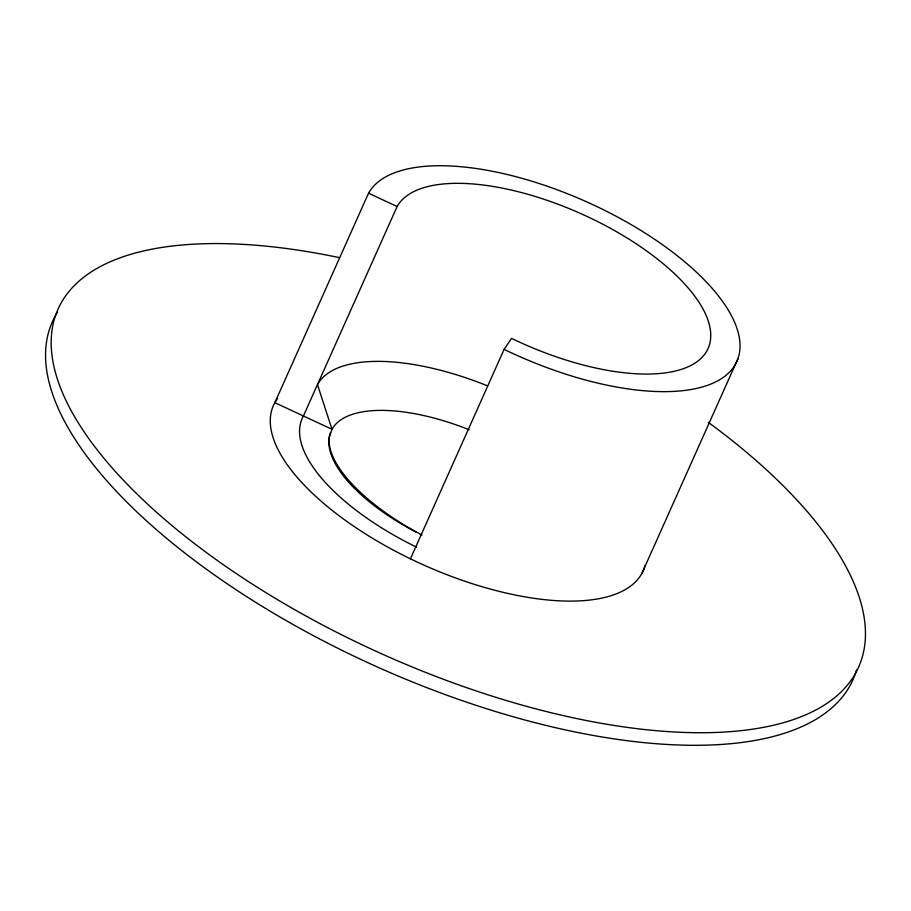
<?xml version="1.0" encoding="UTF-8"?>
<svg xmlns="http://www.w3.org/2000/svg" width="911" height="911" viewBox="0 0 911 911"><rect width="100%" height="100%" fill="white"/><g stroke="black" fill="none" stroke-linecap="round" stroke-linejoin="round"><path stroke-width="1.37" d="M487.453 385.82A170.972 71.172 24.1 0 0 317.472 384.567L331.991 429.297L329.406 436.916A139.429 54.774 25.9 0 0 407.65 527.048L421.941 535.099M410.417 558.83L504.113 349.368A202.515 84.302 24.1 0 0 734.414 365.937A202.515 84.302 24.1 0 0 595.452 205.886A202.515 84.302 24.1 0 0 368.534 193.212L274.837 402.673L331.991 429.297A139.429 58.042 24.1 0 1 469.176 429.741M504.113 349.368L511.572 338.368A170.972 71.172 24.1 0 0 706.002 352.352A170.972 71.172 24.1 0 0 588.688 217.228A170.972 71.172 24.1 0 0 397.116 206.524L303.42 415.985A170.972 71.172 24.1 0 0 416.634 547.215M641.788 573.623L738.001 358.547M368.534 193.212L397.116 206.524M856.602 669.79A438.476 182.53 24.1 0 1 378.008 667.273A438.476 182.53 24.1 0 1 57.507 312.188M708.291 422.328A438.476 182.53 24.1 0 1 722.15 732.171A438.476 182.53 24.1 0 1 101.075 454.771A438.476 182.53 24.1 0 1 339.689 257.699M645.034 565.64A202.515 84.302 24.1 0 1 421.121 563.852A202.515 84.302 24.1 0 1 277.559 398.506M416.281 532.252A139.429 58.042 24.1 0 1 330.26 433.169"/></g></svg>
